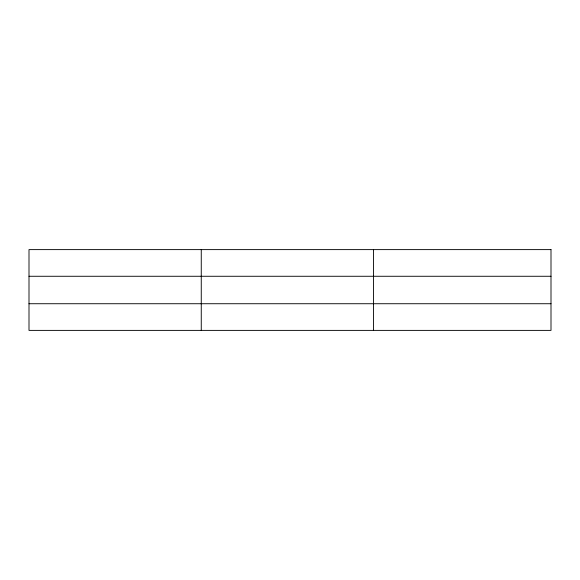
<?xml version="1.0" encoding="UTF-8"?>
<svg xmlns="http://www.w3.org/2000/svg" width="580" height="580" viewBox="0 0 580 580"><rect width="100%" height="100%" fill="white"/><g stroke="black" fill="none" stroke-linecap="round" stroke-linejoin="round"><path stroke-width="0.87" d="M201.26 249.61L201.26 330.39M373.52 249.61L373.52 330.39M29 276.269L551 276.269M29 303.731L551 303.731M551 249.61L551 330.39L29 330.39L29 249.61L551 249.61"/></g></svg>
